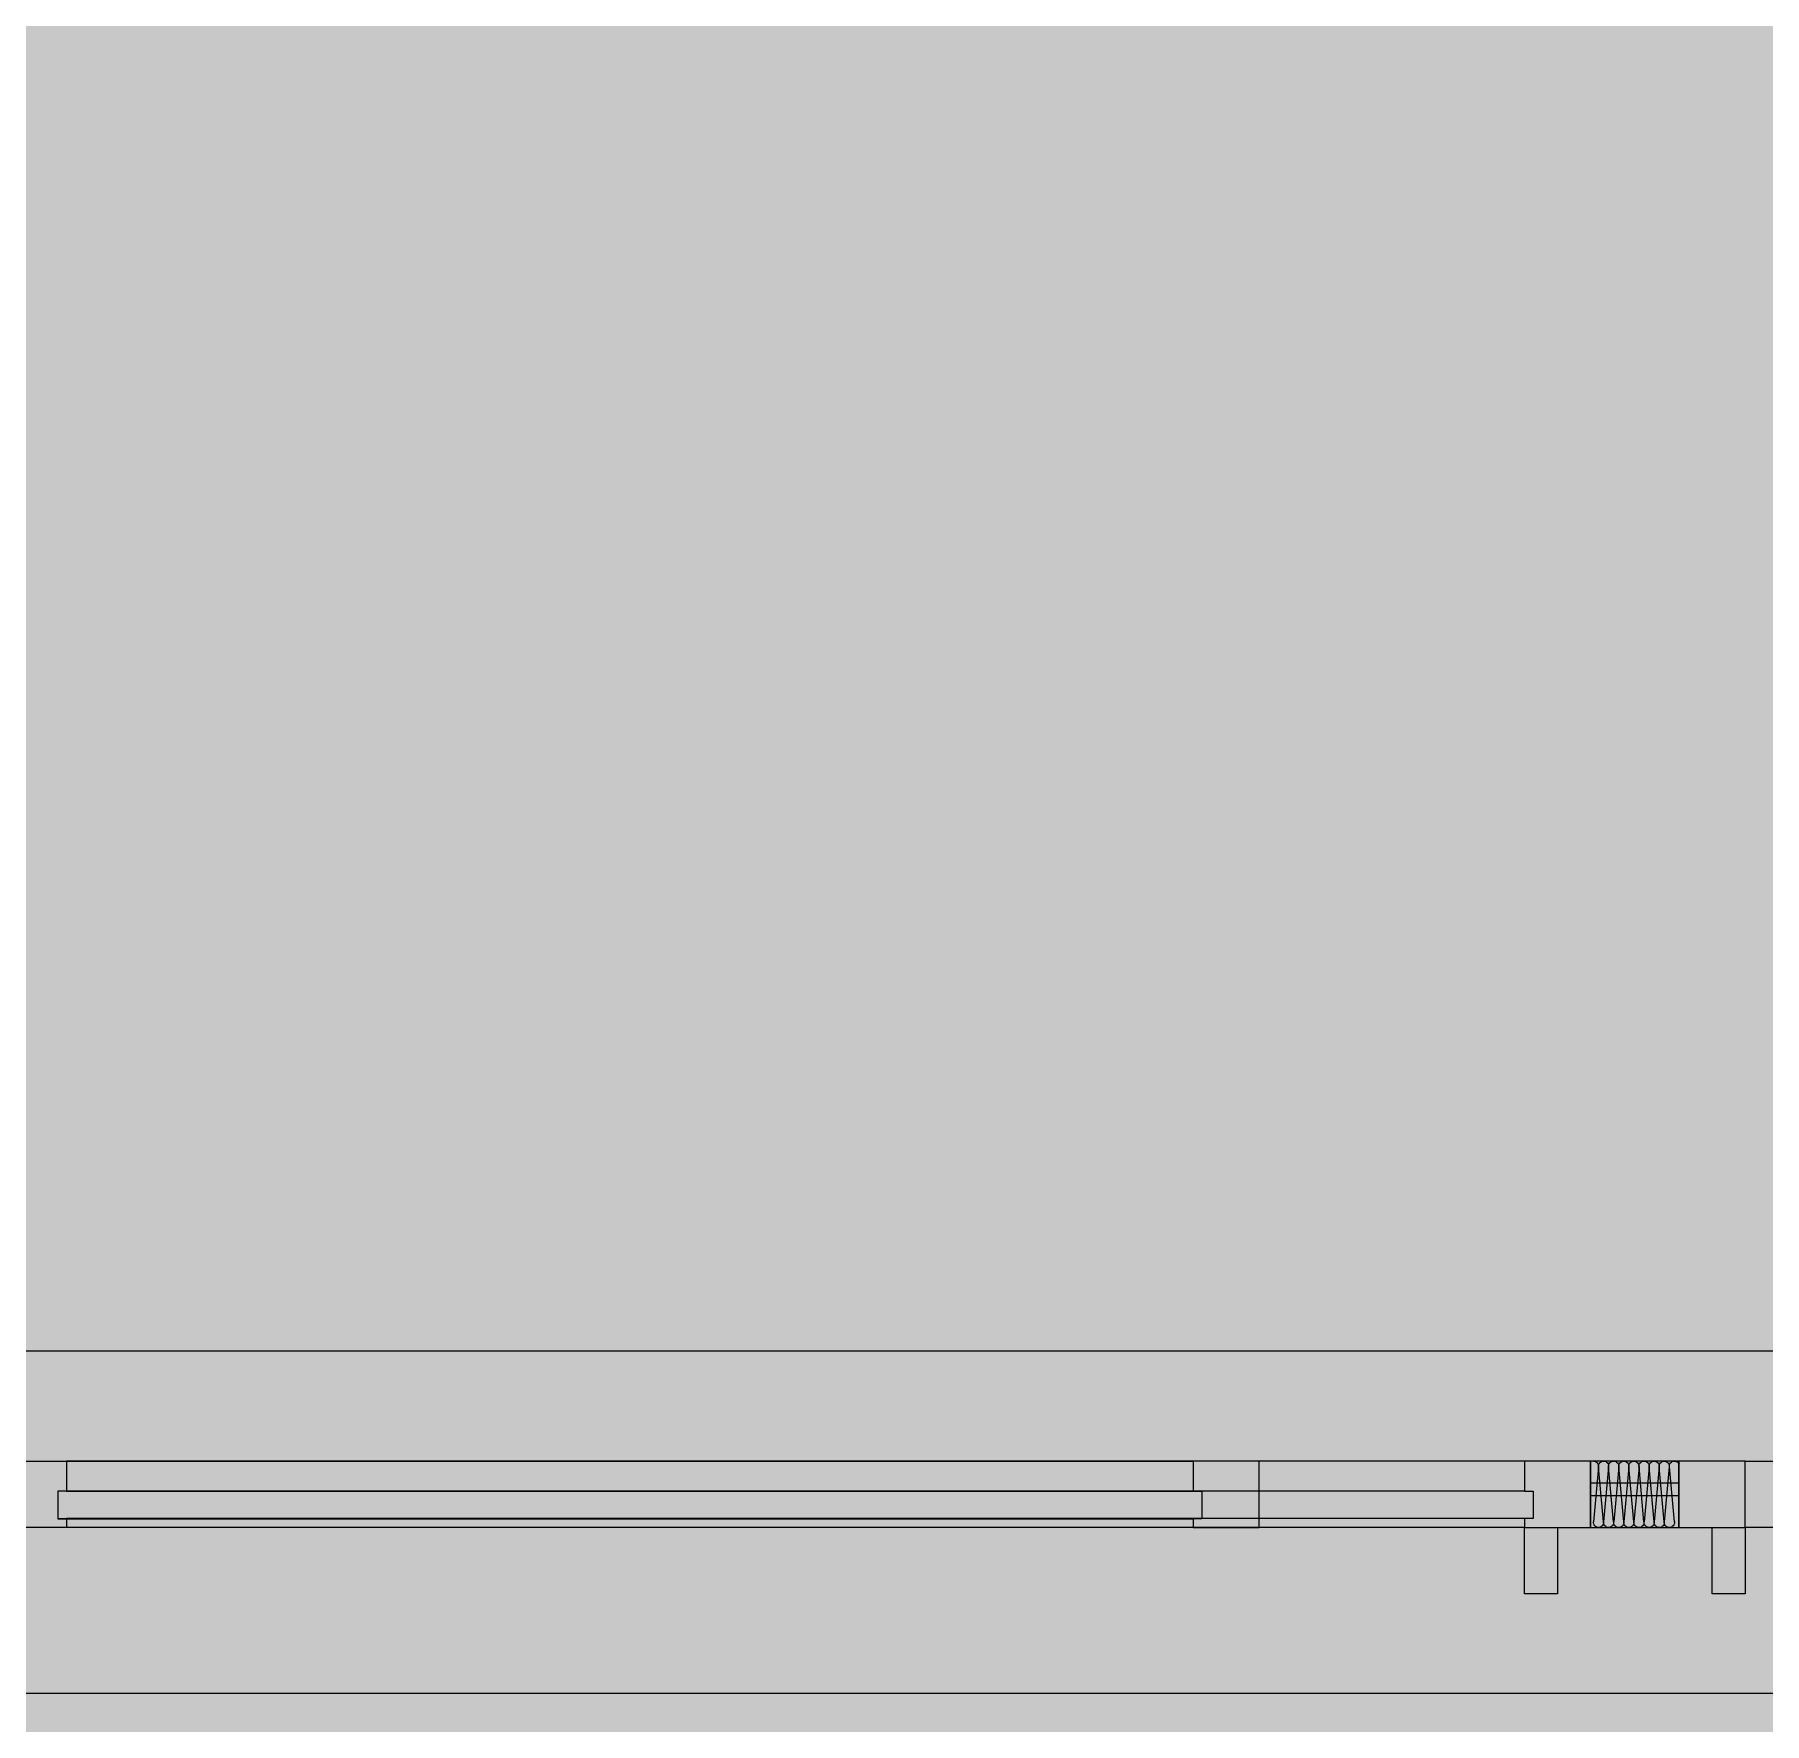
# Model space of a CAD drawing. Header units: inches. Extents: x 143994 to 247866, y 243815 to 272761.
# Drawn here: x 238189 to 239756, y 249669 to 251198 of the extents above; entities that cross this region are included whole.
import ezdxf

# ---------------------------------------------------------------- set-up
doc = ezdxf.new("R2010")
doc.units = ezdxf.units.IN
doc.header["$LTSCALE"] = 1000
doc.header["$MEASUREMENT"] = 0
doc.layers.get('DEFPOINTS').update_dxf_attribs({"color": 62})
for name, color, linetype in [('0-建筑1F', 127, 'Continuous'), ('0-建筑2F', 127, 'Continuous'), ('1 ALU 铝、玻璃轮廓', 90, 'Continuous'), ('A-Wall-Patn', 255, 'Continuous'), ('型材层', 2, 'Continuous')]:
    doc.layers.add(name, color=color, linetype=linetype)
doc.layers.add('MQ-HZ幕墙绘制', color=6, linetype='Continuous', lineweight=13)

# ---------------------------------------------------------------- blocks, each defined once
blk = doc.blocks.new('144')
at = {"layer": 'MQ-HZ幕墙绘制', "color": 127}
for p, q in [((653606.9, -390250.3), (653666.9, -390250.3)), ((653666.9, -390250.3), (654686.9, -390250.3)), ((653666.9, -390250.3), (653666.9, -390277.3)), ((654746.9, -390250.3), (654686.9, -390250.3)), ((654686.9, -390250.3), (654686.9, -390277.3)), ((654746.9, -390310.3), (654746.9, -390250.3)), ((653666.9, -390277.3), (653658.9, -390277.3)), ((653658.9, -390277.3), (653658.9, -390302.3)), ((653666.9, -390277.3), (654686.9, -390277.3)), ((654686.9, -390277.3), (654694.9, -390277.3)), ((654694.9, -390277.3), (654694.9, -390302.3)), ((653666.9, -390310.3), (653606.9, -390310.3)), ((653658.9, -390302.3), (653666.9, -390302.3)), ((653666.9, -390302.3), (654686.9, -390302.3)), ((653666.9, -390302.3), (653666.9, -390310.3)), ((654686.9, -390310.3), (653666.9, -390310.3)), ((654694.9, -390302.3), (654686.9, -390302.3)), ((654686.9, -390302.3), (654686.9, -390310.3)), ((654686.9, -390310.3), (654746.9, -390310.3))]:
    blk.add_line(p, q, dxfattribs=at)
blk = doc.blocks.new('1442323')
at = {"layer": '1 ALU 铝、玻璃轮廓', "color": 127}
blk.add_line((697176.9, -390359.3), (697096.9, -390359.3), dxfattribs=at)
at = {"layer": 'MQ-HZ幕墙绘制', "color": 127}
for p, q in [((695656.9, -390339.3), (695716.9, -390339.3)), ((697036.9, -390339.3), (695716.9, -390339.3)), ((695716.9, -390339.3), (695716.9, -390366.3)), ((697096.9, -390339.3), (697036.9, -390339.3)), ((697036.9, -390339.3), (697036.9, -390366.3)), ((697096.9, -390399.3), (697096.9, -390339.3)), ((697176.9, -390339.3), (697096.9, -390339.3)), ((697096.9, -390339.3), (697096.9, -390399.3)), ((697236.9, -390339.3), (697176.9, -390339.3)), ((697176.9, -390339.3), (697176.9, -390399.3)), ((697176.9, -390399.3), (697176.9, -390339.3)), ((697236.9, -390399.3), (697236.9, -390339.3)), ((697236.9, -390339.3), (697266.9, -390339.3)), ((697236.9, -390399.3), (697236.9, -390339.3)), ((695716.9, -390366.3), (695708.9, -390366.3)), ((695708.9, -390366.3), (695708.9, -390391.3)), ((697036.9, -390366.3), (695716.9, -390366.3)), ((697036.9, -390366.3), (697044.9, -390366.3)), ((697044.9, -390366.3), (697044.9, -390391.3)), ((695708.9, -390391.3), (695716.9, -390391.3)), ((697036.9, -390391.3), (695716.9, -390391.3)), ((695716.9, -390391.3), (695716.9, -390399.3)), ((697044.9, -390391.3), (697036.9, -390391.3)), ((697036.9, -390391.3), (697036.9, -390399.3)), ((695716.9, -390399.3), (695656.9, -390399.3)), ((697036.9, -390399.3), (695716.9, -390399.3)), ((697036.9, -390399.3), (697096.9, -390399.3)), ((697036.9, -390459.3), (697036.9, -390399.3)), ((697066.9, -390399.3), (697066.9, -390459.3)), ((697096.9, -390399.3), (697176.9, -390399.3)), ((697176.9, -390399.3), (697236.9, -390399.3)), ((697206.9, -390459.3), (697206.9, -390399.3)), ((697266.9, -390399.3), (697236.9, -390399.3)), ((697236.9, -390399.3), (697236.9, -390459.3)), ((697066.9, -390459.3), (697036.9, -390459.3)), ((697236.9, -390459.3), (697206.9, -390459.3))]:
    blk.add_line(p, q, dxfattribs=at)
at = {"layer": 'MQ-HZ幕墙绘制', "color": 127, "extrusion": (2.24964e-32, -1.22465e-16, -1)}
for p, q in [((697104, -390344.4), (697099.5, -390394.2)), ((697108.6, -390394.2), (697104.1, -390344.4)), ((697113.2, -390344.4), (697108.7, -390394.2)), ((697117.7, -390394.2), (697113.2, -390344.4)), ((697122.3, -390344.4), (697117.8, -390394.2)), ((697126.9, -390394.2), (697122.4, -390344.4)), ((697131.5, -390344.4), (697127, -390394.2)), ((697136.1, -390394.2), (697131.6, -390344.4)), ((697140.7, -390344.4), (697136.1, -390394.2)), ((697145.2, -390394.2), (697140.7, -390344.4)), ((697149.8, -390344.4), (697145.3, -390394.2)), ((697154.4, -390394.2), (697149.9, -390344.4)), ((697159, -390344.4), (697154.5, -390394.2)), ((697163.6, -390394.2), (697159.1, -390344.4)), ((697168.1, -390344.4), (697163.6, -390394.2)), ((697172.7, -390394.2), (697168.2, -390344.4))]:
    blk.add_line(p, q, dxfattribs=at)
for centre, start, end in [((-697099.5, -390343.8), 90.5101, 186.7281), ((-697108.6, -390343.8), 353.2718, 90.51), ((-697108.7, -390343.8), 89.4899, 186.7281), ((-697117.7, -390343.8), 353.2718, 90.51), ((-697117.8, -390343.8), 89.4899, 186.7281), ((-697126.9, -390343.8), 353.2718, 90.51), ((-697127, -390343.8), 89.4899, 186.7281), ((-697136.1, -390343.8), 353.2718, 90.51), ((-697136.1, -390343.8), 89.4899, 186.7281), ((-697145.2, -390343.8), 353.2718, 90.51), ((-697145.3, -390343.8), 89.4899, 186.7281), ((-697154.4, -390343.8), 353.2718, 90.51), ((-697154.5, -390343.8), 89.4899, 186.7281), ((-697163.6, -390343.8), 353.2718, 90.51), ((-697163.6, -390343.8), 89.4899, 186.7281), ((-697172.7, -390343.8), 353.2718, 90.51), ((-697172.8, -390343.8), 89.4899, 155.3547), ((-697104, -390394.8), 269.4898, 6.728), ((-697104.1, -390394.8), 173.272, 270.5102), ((-697113.2, -390394.8), 269.4898, 6.728), ((-697113.2, -390394.8), 173.272, 270.5102), ((-697122.3, -390394.8), 269.4898, 6.728), ((-697122.4, -390394.8), 173.272, 270.5102), ((-697131.5, -390394.8), 269.4898, 6.728), ((-697131.6, -390394.8), 173.272, 270.5102), ((-697140.6, -390394.8), 269.4898, 6.728), ((-697140.7, -390394.8), 173.272, 270.5102), ((-697149.8, -390394.8), 269.4898, 6.728), ((-697149.9, -390394.8), 173.272, 270.5102), ((-697159, -390394.8), 269.4898, 6.728), ((-697159.1, -390394.8), 173.272, 270.5102), ((-697168.1, -390394.8), 269.4898, 6.728), ((-697168.2, -390394.8), 173.272, 270.5102)]:
    blk.add_arc(centre, 4.54, start, end, dxfattribs=at)
at = {"layer": '型材层', "color": 127}
blk.add_line((697096.9, -390370.3), (697176.9, -390370.3), dxfattribs=at)

msp = doc.modelspace()

# ---------------------------------------------------------------- hatches: boundary and pattern name
at = {"layer": 'DEFPOINTS'}
h = msp.add_hatch(dxfattribs=at)
h.set_pattern_fill('ANSI31', color=250)
h.set_pattern_definition([(45, (0, 0), (-1.122532015, 1.122532015), [])])
h.paths.add_polyline_path([(247866.03, 243814.78), (223286.02, 243814.78), (223286.02, 270814.78), (247866.03, 270814.78)])

# ---------------------------------------------------------------- linework, layer by layer
at = {"layer": 'A-Wall-Patn'}
for p, q in [((233908.2, 250006.1), (241368.2, 250006.1)), ((234218.2, 249696.1), (241058.2, 249696.1))]:
    msp.add_line(p, q, dxfattribs=at)

# ---------------------------------------------------------------- block references
at = {"layer": '0-建筑1F'}
msp.add_blockref('144', (-415448.72, 640156.38), dxfattribs=at)
at = {"layer": '0-建筑2F'}
msp.add_blockref('1442323', (-457498.72, 640245.41), dxfattribs=at)

doc.saveas('drawing.dxf')
